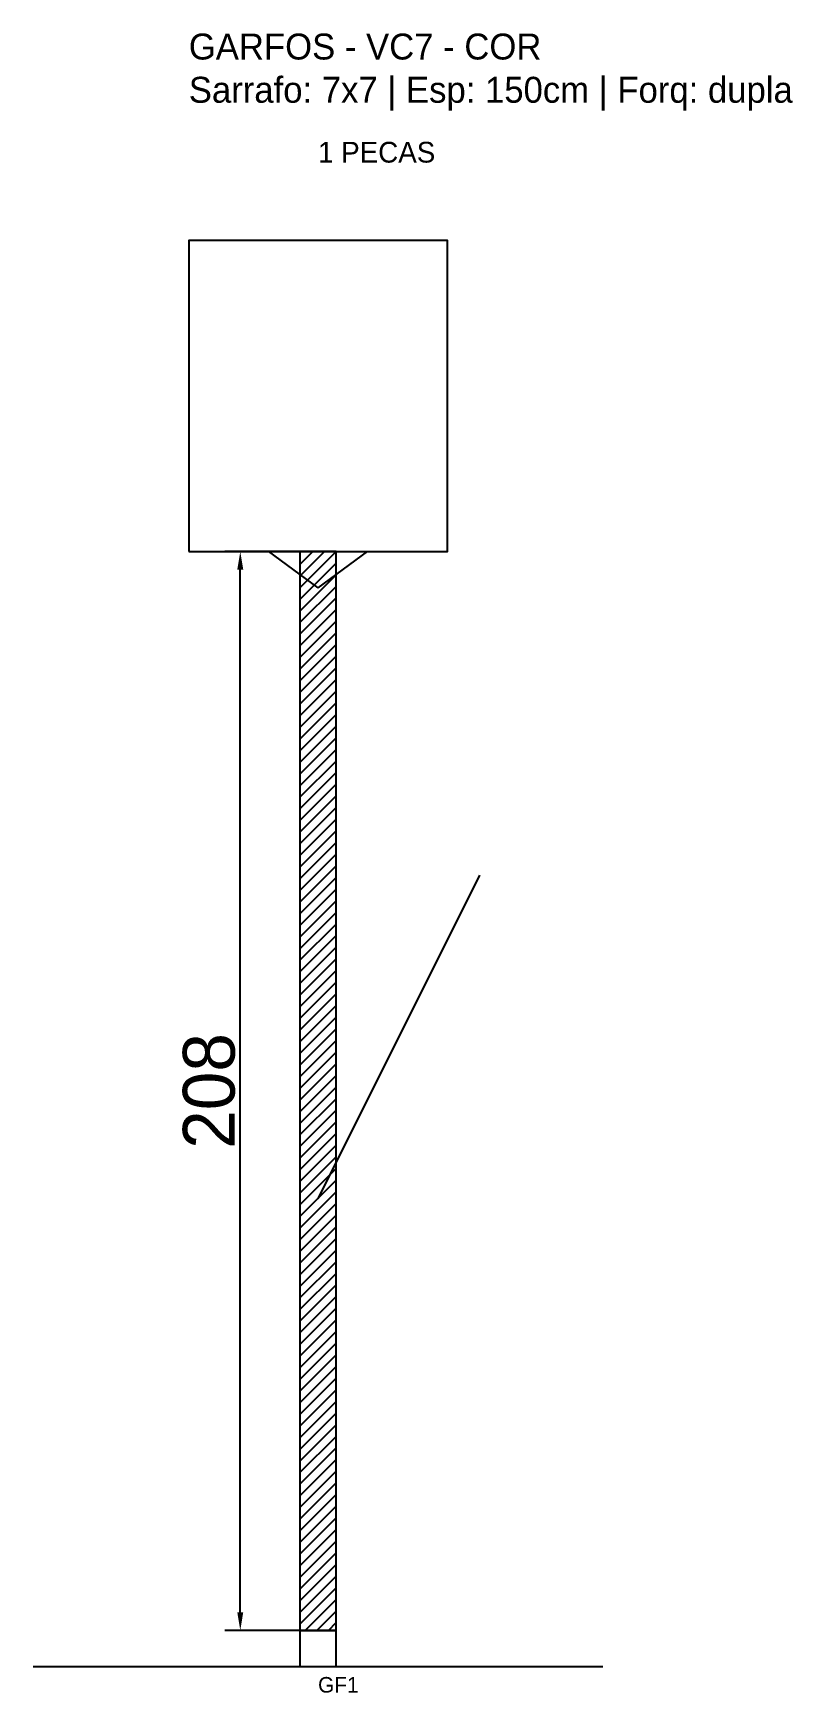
# Model space of a CAD drawing. Header units: metres. Extents: x -30 to 116, y -12 to 308.
import ezdxf

# ---------------------------------------------------------------- set-up
doc = ezdxf.new("R2010")
doc.units = ezdxf.units.M
for name, color, linetype in [('BARRA_ANCORAGEM', 1, 'Continuous'), ('COTA', 241, 'Continuous'), ('GARFOS OK', 3, 'Continuous'), ('NOME DA VIGA', 6, 'Continuous'), ('SARR_7x7', 40, 'Continuous'), ('VIGAS', 3, 'Continuous')]:
    doc.layers.add(name, color=color, linetype=linetype)
doc.dimstyles.new('EZ DXF', dxfattribs={"dimtxt": 10, "dimasz": 3.5, "dimexe": 3, "dimexo": 1.5, "dimgap": 1, "dimtad": 1, "dimdec": 1, "dimdsep": 46, "dimcen": 2.5, "dimazin": 3, "dimtfac": 1, "dimtmove": 0, "dimatfit": 3})

msp = doc.modelspace()

# ---------------------------------------------------------------- hatches: boundary and pattern name
at = {"layer": 'COTA'}
h = msp.add_hatch(dxfattribs=at)
h.set_pattern_fill('ANSI31', scale=0.5)
h.paths.add_polyline_path([(21.425, 0), (28.425, 0), (28.425, 208), (21.425, 208)])

# ---------------------------------------------------------------- linework, layer by layer
at = {"layer": 'BARRA_ANCORAGEM'}
msp.add_line((24.925, 83.2), (56.125, 145.6), dxfattribs=at)
at = {"layer": 'GARFOS OK'}
for p, q in [((24.925, 201), (15.425, 208)), ((15.425, 208), (34.425, 208)), ((24.925, 201), (34.425, 208))]:
    msp.add_line(p, q, dxfattribs=at)
at = {"layer": 'GARFOS OK', "linetype": 'CONTINUOUS'}
msp.add_line((-30, -7), (79.85, -7), dxfattribs=at)
at = {"layer": 'GARFOS OK'}
msp.add_lwpolyline([(21.425, 0), (28.425, 0), (28.425, 208), (21.425, 208), (21.425, 0)], dxfattribs=at)
at = {"layer": 'SARR_7x7'}
msp.add_lwpolyline([(21.425, -7), (28.425, -7), (28.425, 0), (21.425, 0), (21.425, -7)], dxfattribs=at)
at = {"layer": 'VIGAS'}
msp.add_lwpolyline([(0, 208), (49.85, 208), (49.85, 268), (0, 268), (0, 208)], dxfattribs=at)

# ---------------------------------------------------------------- texts
at = {"layer": 'NOME DA VIGA'}
for s, height, p in [('1 PECAS', 4, (24.925, 283)), ('GF1', 3, (24.925, -12))]:
    msp.add_text(s, height=height, dxfattribs=at).set_placement(p)
at = {"layer": 'NOME DA VIGA', "insert": (0, 293), "char_height": 5, "attachment_point": 7}
msp.add_mtext('GARFOS - VC7 - COR\\PSarrafo: 7x7 | Esp: 150cm | Forq: dupla', dxfattribs=at)

# ---------------------------------------------------------------- dimensions: what is measured, and where the dimension line sits
at = {"layer": 'COTA'}
msp.add_linear_dim(base=(9.925, 0), p1=(24.925, 0), p2=(24.925, 208), angle=90, dimstyle='EZ DXF', dxfattribs=at).render()

doc.saveas('drawing.dxf')
